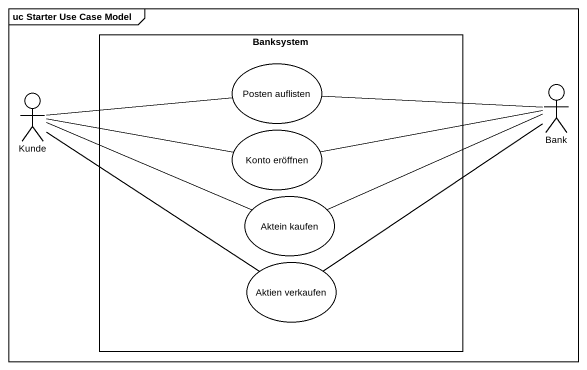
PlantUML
@startuml
mainframe uc Starter Use Case Model
rectangle Banksystem {
  usecase "Posten auflisten" as Posten_auflisten
  usecase "Konto eröffnen" as Konto_eröffnen
  usecase "Aktein kaufen" as Aktein_kaufen
  usecase "Aktien verkaufen" as Aktien_verkaufen
}
actor Bank
actor Kunde
Bank -left- Posten_auflisten
Bank -left- Aktein_kaufen
Bank -- Aktien_verkaufen
Kunde -right- Posten_auflisten
Kunde -right- Konto_eröffnen
Kunde -right- Aktein_kaufen
Kunde -- Aktien_verkaufen
Konto_eröffnen -right- Bank
@enduml
